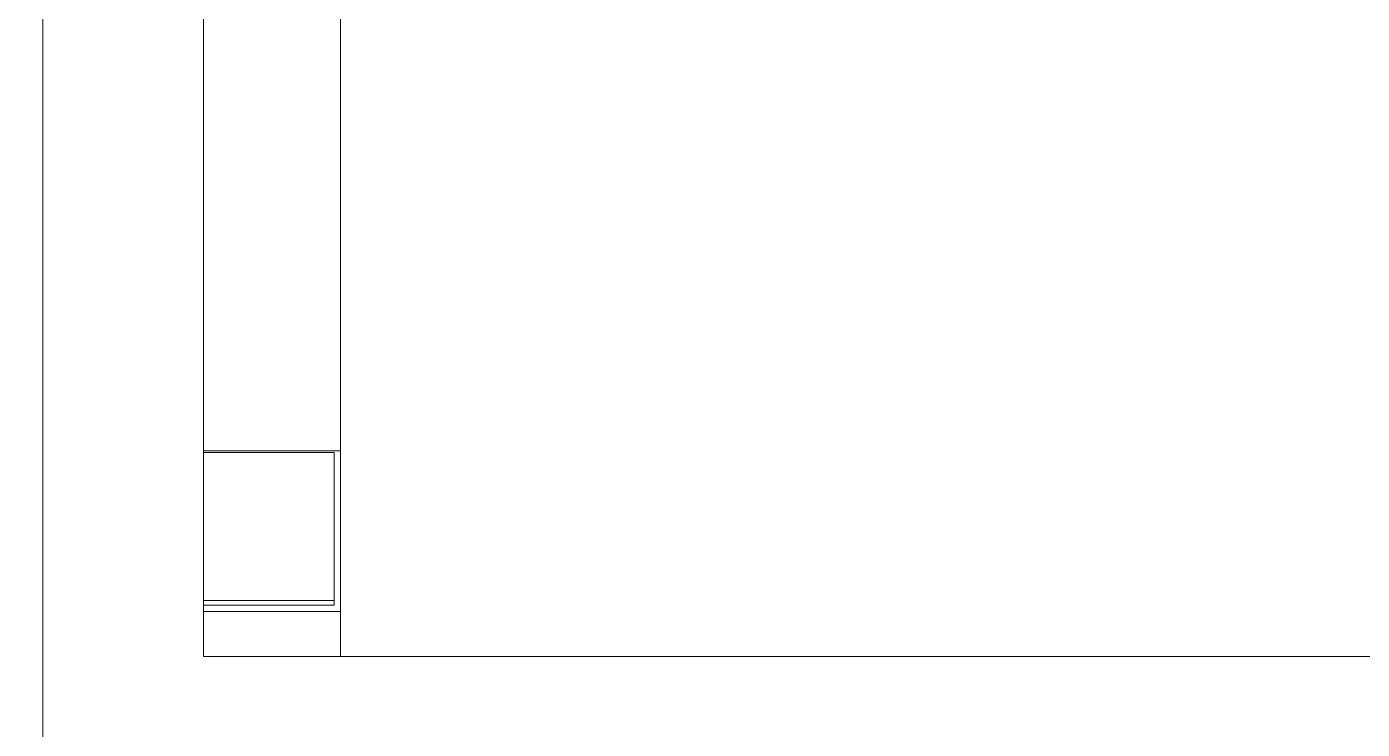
# Model space of a CAD drawing. Header units: centimetres. Extents: x -13467 to 3766, y -437 to 1921.
# Drawn here: x -8684.09 to -8642.56, y 115.87 to 137.71 of the extents above; entities that cross this region are included whole.
import ezdxf

# ---------------------------------------------------------------- set-up
doc = ezdxf.new("R2010")
doc.units = ezdxf.units.CM
doc.layers.add('G-IMPT', color=7, linetype='Continuous', lineweight=9)
doc.layers.add('M-EQPM', color=7, linetype='Continuous', lineweight=9)

# ---------------------------------------------------------------- blocks, each defined once
blk = doc.blocks.new('EQ-02-004 - EQ-02-004_dwg_Agrupar_772-1526212-Sección 1-1')
at = {"layer": 'G-IMPT'}
for p, q in [((-8674.334, 179.089), (-8674.334, 124.529)), ((-8674.334, 124.529), (-8674.334, 179.089)), ((-8674.334, 179.089), (-8674.334, 124.529)), ((-8678.594, 124.529), (-8674.334, 124.529)), ((-8678.594, 124.529), (-8674.334, 124.529)), ((-8674.534, 124.471), (-8678.594, 124.471)), ((-8678.594, 124.471), (-8674.534, 124.471)), ((-8674.534, 124.471), (-8674.534, 119.871)), ((-8674.534, 119.871), (-8674.534, 124.471)), ((-8674.334, 124.529), (-8674.334, 119.529)), ((-8678.594, 119.871), (-8674.534, 119.871)), ((-8678.594, 119.871), (-8674.534, 119.871)), ((-8678.594, 119.729), (-8674.534, 119.729)), ((-8678.594, 119.729), (-8674.534, 119.729)), ((-8674.534, 119.729), (-8678.594, 119.729)), ((-8678.594, 119.729), (-8674.534, 119.729)), ((-8674.534, 119.729), (-8674.534, 119.871)), ((-8674.534, 119.729), (-8674.534, 119.871)), ((-8678.594, 119.529), (-8674.334, 119.529)), ((-8674.334, 119.529), (-8674.334, 118.129))]:
    blk.add_line(p, q, dxfattribs=at)
at = {"layer": 'G-IMPT', "flags": 128}
for points in [[(-8678.594, 124.529), (-8674.334, 124.529), (-8674.334, 119.529), (-8678.594, 119.529)], [(-8674.534, 119.871), (-8674.534, 124.471), (-8678.594, 124.471)], [(-8674.334, 124.529), (-8674.334, 119.529), (-8674.334, 118.129)], [(-8674.534, 119.729), (-8674.534, 119.871), (-8678.594, 119.871)], [(-8674.334, 118.129), (-8674.334, 119.529), (-8678.594, 119.529)]]:
    blk.add_lwpolyline(points, dxfattribs=at)
blk.add_lwpolyline([(-8678.594, 119.729), (-8674.534, 119.729)], close=True, dxfattribs=at)
blk = doc.blocks.new('EQ-02-004 - EQ-02-004_dwg_Agrupar_892-1526218-Sección 1-1')
at = {"layer": 'G-IMPT'}
for p, q in [((-8678.594, 118.129), (-8678.594, 181.18)), ((-8678.594, 118.129), (-8678.594, 181.18)), ((-8683.594, 102.629), (-8683.594, 171.629)), ((-8683.594, 171.629), (-8683.594, 102.629)), ((-8678.594, 118.129), (-8392.627, 118.129)), ((-8678.594, 118.129), (-8392.627, 118.129))]:
    blk.add_line(p, q, dxfattribs=at)
at = {"layer": 'G-IMPT', "flags": 128}
blk.add_lwpolyline([(-8054.093, 181.18), (-8059.093, 181.18), (-8059.093, 118.129), (-8387.627, 118.129), (-8387.627, 181.18), (-8392.627, 181.18), (-8392.627, 118.129), (-8678.594, 118.129), (-8678.594, 181.18), (-8684.094, 181.18), (-8684.094, 171.629), (-8683.594, 171.629), (-8683.594, 102.629), (-8678.594, 102.629), (-8678.594, 108.129), (-8393.094, 108.129), (-8393.094, 102.629), (-8388.094, 102.629), (-8388.094, 108.129), (-7432.119, 108.129)], dxfattribs=at)
blk = doc.blocks.new('EQ-02-004 - EQ-02-004_dwg-1526208-Sección 1-1')
for name in ['EQ-02-004 - EQ-02-004_dwg_Agrupar_892-1526218-Sección 1-1', 'EQ-02-004 - EQ-02-004_dwg_Agrupar_772-1526212-Sección 1-1']:
    blk.add_blockref(name, (0, 0))
blk = doc.blocks.new('EQ-02-004 - EQ-02-004-1526283-Sección 1-1')
blk.add_blockref('EQ-02-004 - EQ-02-004_dwg-1526208-Sección 1-1', (0, 0))
blk = doc.blocks.new('PQ_RVR_MEP-01_ZZ_ZZ_MO_T_A_rvt-1-Sección 1-1')
at = {"layer": 'M-EQPM', "lineweight": 9}
blk.add_blockref('EQ-02-004 - EQ-02-004-1526283-Sección 1-1', (0, 0), dxfattribs=at)

msp = doc.modelspace()

# ---------------------------------------------------------------- block references
at = {"lineweight": 5}
msp.add_blockref('PQ_RVR_MEP-01_ZZ_ZZ_MO_T_A_rvt-1-Sección 1-1', (0, 0), dxfattribs=at)

doc.saveas('drawing.dxf')
